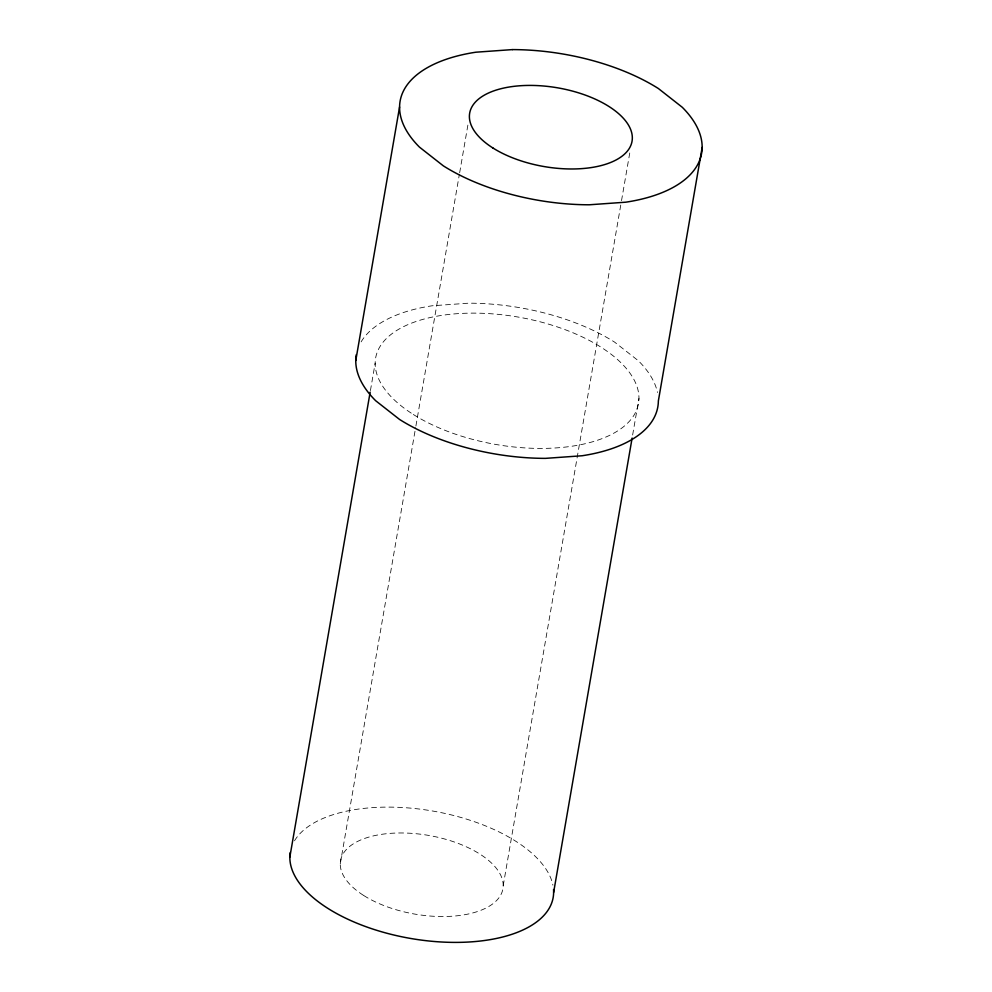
<?xml version="1.0" encoding="UTF-8"?>
<svg xmlns="http://www.w3.org/2000/svg" width="992" height="992" viewBox="0 0 992 992"><rect width="100%" height="100%" fill="white"/><g stroke="black" fill="none" stroke-linecap="round" stroke-linejoin="round"><path stroke-width="0.74" stroke-dasharray="4.96 3.72" d="M370.425 390.588L375.162 363.146M340.268 863.858L415.636 427.527M415.908 426.002L459.383 174.282M459.656 172.744L468.348 122.4M503.204 885.645L621.265 202.157M621.525 200.632L630.218 150.288M632.636 435.004L638.96 398.412M294.512 840.819A133.387 64.666 9.8 0 1 432.462 810.985A133.387 64.666 9.8 0 1 552.928 885.186M361.125 341.856A153.004 74.177 9.8 0 1 432.078 305.784L468.633 303.18A153.004 74.177 9.8 0 1 614.581 342.104L638.464 360.84A153.004 74.177 9.8 0 1 657.485 392.497M413.329 414.482A133.387 64.666 9.8 0 0 634.297 414.706A133.387 64.666 9.8 0 0 473.568 313.125A133.387 64.666 9.8 0 0 413.329 414.482M363.841 895.578A82.386 39.94 9.8 0 0 500.328 895.714A82.386 39.94 9.8 0 0 401.053 832.97A82.386 39.94 9.8 0 0 363.841 895.578"/><path stroke-width="1.49" d="M355.768 360.555L399.578 106.962M289.838 857.125L370.165 392.113M553.635 892.391L632.115 438.055M702.162 147.424L658.353 401.004A153.004 74.177 9.8 0 1 582.056 455.762L545.488 458.366A153.004 74.177 9.8 0 1 399.553 419.442L375.658 400.718A153.004 74.177 9.8 0 1 356.314 354.603M553.536 889.539A133.387 64.666 9.8 0 1 419.244 939.808A133.387 64.666 9.8 0 1 290.222 852.525M512.442 49.6L475.875 52.204A153.004 74.177 9.8 0 0 419.467 147.126L443.35 165.862A153.004 74.177 9.8 0 0 589.285 204.786L625.853 202.182A153.004 74.177 9.8 0 0 682.26 107.26L658.378 88.524A153.004 74.177 9.8 0 0 512.442 49.6M492.974 148.019A82.386 39.94 9.8 0 0 629.449 148.155A82.386 39.94 9.8 0 0 530.174 85.411A82.386 39.94 9.8 0 0 492.974 148.019"/></g></svg>
